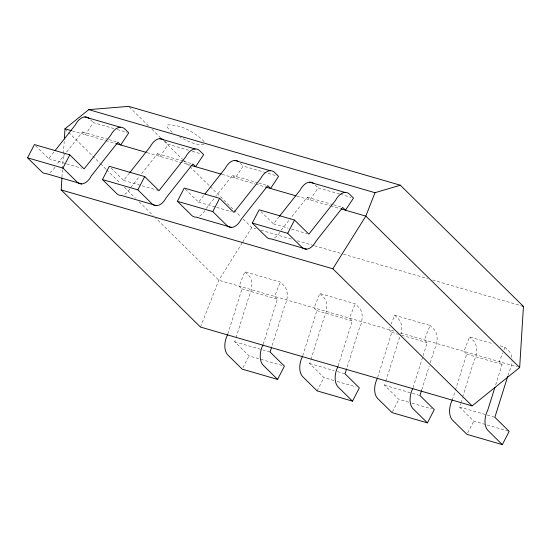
<?xml version="1.0" encoding="UTF-8"?>
<svg xmlns="http://www.w3.org/2000/svg" width="551" height="551" viewBox="0 0 551 551"><rect width="100%" height="100%" fill="white"/><g stroke="black" fill="none" stroke-linecap="round" stroke-linejoin="round"><path stroke-width="0.41" stroke-dasharray="2.75 2.07" d="M61.987 177.208L62.463 169.563M62.511 168.716L63.406 154.28M63.461 153.433L64.198 141.538M227.832 333.92L241.972 288.903L239.168 286.141L244.851 271.733L280.239 282.009L284.213 285.914A15.4 9.291 -73.8 0 1 284.523 306.218L271.925 346.324M281.96 365.423L249.038 355.87L234.726 341.778L235.759 338.507M236.014 337.687L249.128 295.949A15.4 9.291 -73.8 0 0 248.818 275.645L244.851 271.733M263.226 344.189L277.367 299.179L274.563 296.417L280.239 282.009M302.747 355.664L316.887 310.647L314.084 307.885L319.766 293.476L355.154 303.753L359.128 307.658A15.4 9.291 -73.8 0 1 359.438 327.962L346.579 368.888M333.83 380.479L323.954 377.607L309.648 363.522L310.674 360.251M310.929 359.431L324.043 317.693A15.4 9.291 -73.8 0 0 323.733 297.388L319.766 293.476M338.142 365.933L352.282 320.923L349.479 318.161L355.154 303.753M377.662 377.407L391.802 332.391L388.999 329.629L389.943 327.225M408.746 402.223L398.869 399.351L384.564 385.266L385.59 381.995M385.845 381.175L398.958 339.437A15.4 9.291 -73.8 0 0 400.729 334.974M413.057 387.677L422.824 356.58M423.085 355.76L427.197 342.667L424.394 339.905L430.076 325.489L394.681 315.22L391.21 324.029M421.756 389.812L429.208 366.078M430.241 362.799L434.353 349.706A15.4 9.291 -73.8 0 0 434.043 329.402L430.076 325.489M452.323 399.964L455.147 390.962M455.408 390.142L466.718 354.135L463.914 351.373L469.597 336.964L493.469 343.893M508.359 431.13L473.784 421.095L459.479 407.01L460.505 403.738M460.76 402.919L462.303 398.008M462.565 397.188L473.874 361.18A15.4 9.291 -73.8 0 0 473.564 340.869L469.597 336.964M495.686 384.867L502.113 364.404L499.309 361.649L502.781 352.84M507.981 375.541L509.269 371.45A15.4 9.291 -73.8 0 0 511.996 361.304M200.468 327.046L218.816 280.239L242.316 242.722M504.041 349.637L504.992 347.233L498.407 345.325M242.957 367.655L249.038 355.87M317.107 390.873L323.954 377.607M392.408 411.879L398.869 399.351M467.703 432.886L473.784 421.095M242.771 241.999L251.807 227.57L255.933 228.768M113.926 128.569L93.353 122.591L85.343 134.713L82.533 131.951L56.395 165.018M188.841 150.313L168.269 144.334L160.258 156.456L157.448 153.695L141.449 173.937M275.28 175.397L243.184 166.078L235.174 178.193L232.364 175.438L215.827 196.356M339.499 194.035L318.099 187.822L310.089 199.937L307.279 197.175L291.279 217.425M35.588 145.739L48.708 158.654L54.577 151.229M111.102 168.069L123.624 180.397L128.955 173.648M130.773 187.436L139.313 176.637M185.418 189.227L198.539 202.134L204.407 194.717M206.226 208.505L215.296 197.031M260.933 211.556L273.454 223.878L278.785 217.128M281.141 230.249L290.742 218.1M204.008 144.417C195.288 145.698 186.947 140.567 179.357 136.882M117.218 129.519L127.095 132.392M192.134 151.263L201.191 153.894M340.318 194.276L351.021 197.382M82.533 131.951L108.051 139.355M108.871 139.596L116.282 141.745M157.448 153.695L182.966 161.099M183.786 161.34L191.197 163.489M232.364 175.438L257.882 182.842M258.708 183.077L266.939 185.467M307.279 197.175L332.797 204.586M333.624 204.82L341.854 207.21M72.312 130.931L105.096 140.443M105.916 140.684L114.973 143.308M147.083 152.627L190.708 165.293M221.998 174.371L254.927 183.931M255.747 184.172L264.804 186.796M296.913 196.115L329.842 205.675M330.662 205.909L340.539 208.781M48.708 158.654L65.989 163.668M66.816 163.909L81.631 168.207M123.624 180.397L158.192 190.426M198.539 202.134L215.82 207.155M216.646 207.396L231.461 211.694M273.454 223.878L288.269 228.183M291.562 229.133L307.196 233.672M260.892 230.208L292.264 239.313M297.216 240.753L313.733 245.546M314.559 245.787L342.632 253.935M343.452 254.169L427.672 278.613M432.625 280.053L520.971 305.695M393.937 331.061L218.816 280.239L155.692 218.093M400.522 332.976L517.217 366.842M241.972 288.903L277.367 299.179M316.887 310.647L352.282 320.923M391.802 332.391L398.387 334.305M401.679 335.256L427.197 342.667M466.718 354.135L502.113 364.404M234.726 341.778L261.89 349.665M262.717 349.906L270.121 352.055M309.648 363.522L334.34 370.692M337.632 371.643L345.036 373.798M384.564 385.266L419.952 395.535M459.479 407.01L494.867 417.279M337.122 381.43L356.056 386.926M412.038 403.174L431.791 408.911M172.27 132.35L167.532 127.687L166.974 125.993L167.697 124.884C181.155 124.485 194.827 132.24 204.18 141.614M504.992 347.233L508.959 351.145A15.4 9.291 -73.8 0 1 511.872 357.943M315.262 185.033L318.099 187.822M240.346 163.289L243.184 166.078M394.681 315.22L398.648 319.125A15.4 9.291 -73.8 0 1 400.942 334.181M164.866 140.987L168.269 144.334M129.299 106.97L148.901 126.269M151.966 129.285L160.541 137.722M164.212 141.345L182.588 159.432M183.201 160.038L189.33 166.065M189.943 166.671L209.538 185.963M210.151 186.569L240.78 216.715M243.232 219.133L251.807 227.57M90.516 119.801L93.353 122.591M64.99 128.803L68.055 131.82M68.668 132.426L99.924 163.192M100.537 163.799L106.047 169.226M106.66 169.832L120.146 183.104M124.436 187.326L135.47 198.188M139.141 201.804L153.24 215.682M129.953 188.903A15.4 9.291 -73.8 0 1 123.458 194.909M55.031 167.16A15.4 9.291 -73.8 0 1 48.543 173.166M204.869 210.647A15.4 9.291 -73.8 0 1 198.374 216.653M279.784 232.384A15.4 9.291 -73.8 0 1 273.289 238.397"/><path stroke-width="0.83" d="M64.357 138.997L64.99 128.803L88.766 109.635L128.686 106.371L400.329 185.212L523.45 306.411L519.662 367.551L472.111 405.887L200.468 327.046L61.195 189.943L61.932 178.056M271.664 347.144L270.121 352.055L284.433 366.139L277.587 379.405L242.192 369.129L227.887 355.044A15.4 9.291 -73.8 0 1 227.577 334.739M346.579 368.888L345.036 373.798L359.348 387.883L352.502 401.149L317.107 390.873L302.802 376.788A15.4 9.291 -73.8 0 1 302.492 356.483M421.494 390.631L419.952 395.535L434.264 409.627L427.418 422.886L392.023 412.616L377.717 398.531A15.4 9.291 -73.8 0 1 377.407 378.22M494.915 387.325L487.718 410.24A15.4 9.291 -73.8 0 0 488.028 430.545L502.333 444.629L509.179 431.371L494.867 417.279L507.726 376.361M400.329 185.212L375.004 192.712L365.83 216.116L332.838 268.785L61.195 189.943M27.55 157.827L34.396 144.562L69.791 154.838L84.096 168.923L110.772 135.181A15.4 9.291 -73.8 0 1 124.774 128.962L128.741 132.867L120.731 144.982L117.928 142.22L91.252 175.969A15.4 9.291 -73.8 0 1 77.25 182.188L62.945 168.096L27.55 157.827L41.862 171.912A15.4 9.291 -73.8 0 0 46.353 173.661L81.748 183.931M62.945 168.096L69.791 154.838M102.465 179.571L109.312 166.306L144.706 176.582L159.012 190.667L185.687 156.918A15.4 9.291 -73.8 0 1 199.689 150.698L203.656 154.611L195.646 166.726L192.843 163.964L166.168 197.713A15.4 9.291 -73.8 0 1 152.166 203.932L137.86 189.84L102.465 179.571L116.778 193.656A15.4 9.291 -73.8 0 0 121.268 195.405L156.663 205.675M137.86 189.84L144.706 176.582M177.381 201.315L184.227 188.049L219.622 198.326L233.927 212.41L260.602 178.662A15.4 9.291 -73.8 0 1 274.605 172.442L278.572 176.354L270.562 188.47L267.758 185.708L241.083 219.456A15.4 9.291 -73.8 0 1 227.088 225.676L212.776 211.584L177.381 201.315L191.693 215.4A15.4 9.291 -73.8 0 0 196.184 217.142L231.578 227.418M212.776 211.584L219.622 198.326M252.296 223.059L259.142 209.793L294.537 220.069L308.842 234.154L335.518 200.406A15.4 9.291 -73.8 0 1 349.52 194.186L353.494 198.098L345.477 210.213L342.674 207.451L315.998 241.193A15.4 9.291 -73.8 0 1 302.003 247.413L287.691 233.328L252.296 223.059L266.608 237.144A15.4 9.291 -73.8 0 0 271.099 238.886L306.494 249.162M287.691 233.328L294.537 220.069M55.107 150.554L75.377 124.905A15.4 9.291 -73.8 0 1 89.379 118.685M129.492 172.973L150.292 146.649A15.4 9.291 -73.8 0 1 163.661 139.878M204.938 194.042L225.214 168.392A15.4 9.291 -73.8 0 1 237.88 161.161M279.323 216.453L300.13 190.136A15.4 9.291 -73.8 0 1 313.498 183.366M88.766 109.635L375.004 192.712M84.888 116.943L120.276 127.212M159.804 138.687L195.192 148.956M234.719 160.431L270.107 170.7M309.634 182.167L345.029 192.444M64.99 128.803L71.499 130.69M115.793 143.549L146.256 152.393M191.534 165.534L221.171 174.137M265.623 187.037L296.087 195.88M341.365 209.015L365.83 216.116L519.662 367.551M521.797 305.936L523.45 306.411M502.333 444.629L466.938 434.36L452.633 420.275A15.4 9.291 -73.8 0 1 452.323 399.964M332.838 268.785L472.111 405.887M427.418 422.886L413.105 408.801A15.4 9.291 -73.8 0 1 412.802 388.496M352.502 401.149L338.19 387.057A15.4 9.291 -73.8 0 1 337.88 366.752M277.587 379.405L263.275 365.313A15.4 9.291 -73.8 0 1 262.965 345.009"/></g></svg>
